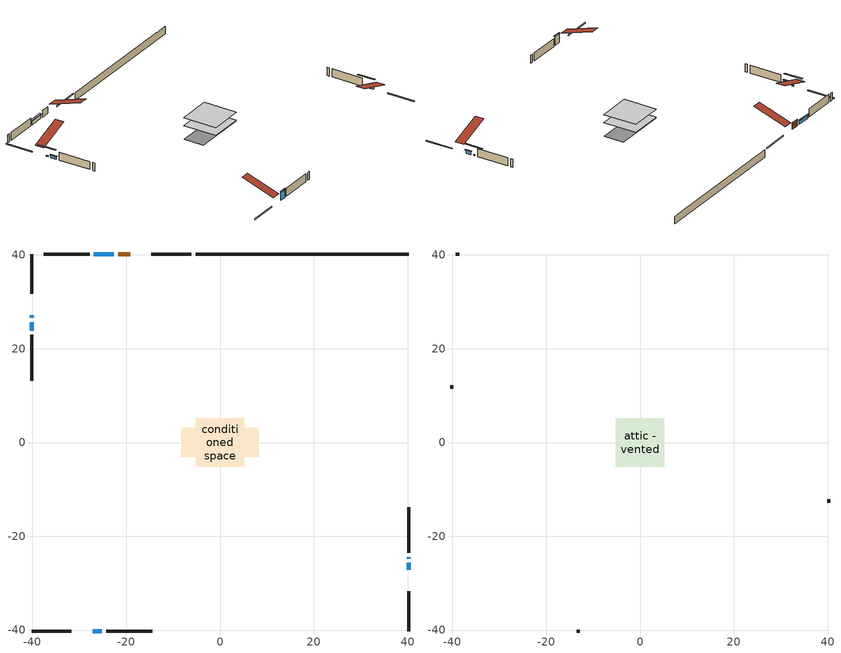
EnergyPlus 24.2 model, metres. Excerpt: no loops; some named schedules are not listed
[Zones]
conditioned space
 floor outside (Floor1 construction): -0.57,-0.57 -0.57,0.57 0.57,0.57 0.57,-0.57 z0.61
 floor adiabatic (AdiabaticFloorConstruction): -5.17,-5.17 -5.17,5.17 5.17,5.17 5.17,-5.17 z0.61
 floor foundation (Slab1 construction): -8.21,-3.14 -8.21,3.14 8.21,3.14 8.21,-3.14 z-1.68
 wall outside (RimJoist1 construction): -6.14,40.21 -14.65,40.21 / -40.21,-40.21 -31.69,-40.21 / -40.21,40.21 -40.21,31.69 / 40.21,-40.21 40.21,-31.69 z0.61:0.91
 wall outside (AdiabaticWallConstruction 1): -19.19,40.21 -21.75,40.21 z0.61:2.64
 wall outside (AdiabaticWallConstruction): 40.21,-27.16 40.21,-25.69 z0.61:1.58; 40.21,-24.77 40.21,-24.48 / -40.21,27.16 -40.21,26.6 z0.61:0.98; -22.68,40.21 -26.9,40.21 z0.61:1.72; -27.16,-40.21 -25.18,-40.21 z0.61:3.21; -40.21,25.68 -40.21,23.88 z0.61:1.4
 wall outside (Wall1 construction): -27.83,40.21 -37.62,40.21 / -24.25,-40.21 -14.46,-40.21 / -40.21,22.95 -40.21,13.16 / 40.21,-23.56 40.21,-13.77 z0.61:3.05
 wall foundation (FoundationWall1 construction): -5.21,40.21,-1.68 -5.21,40.21,0.61 35.66,40.21,0.61 35.66,40.21,0.54 40.21,40.21,0.54 40.21,40.21,-1.68
 window (WindowConstruction): 40.21,-27.15 40.21,-25.69 z0.61:1.58
 window (WindowConstruction 4): 40.21,-24.76 40.21,-24.49 z0.61:0.97
 window (WindowConstruction 5): -40.21,27.15 -40.21,26.61 z0.61:0.97
 window (WindowConstruction 1): -22.68,40.21 -26.9,40.21 z0.61:1.72
 window (WindowConstruction 2): -27.15,-40.21 -25.18,-40.21 z0.61:3.21
 window (WindowConstruction 3): -40.21,25.68 -40.21,23.88 z0.61:1.4
 door (Door): -19.19,40.21 -21.75,40.21 z0.61:2.64
 ceiling adiabatic (AdiabaticFloorConstruction): 5.17,-5.17 5.17,5.17 -5.17,5.17 -5.17,-5.17 z0.61
attic - vented
 floor to conditioned space (Floor2 construction Reversed): -5.22,-5.22 -5.22,5.22 5.22,5.22 5.22,-5.22 z3.05
 wall outside (Wall2 construction): -38.55,40.21 -39.28,40.21 / -13.53,-40.21 -12.8,-40.21 / -40.21,12.23 -40.21,11.5 / 40.21,-12.84 40.21,-12.11 z0.61:3.05
 roof outside (Roof1 construction): -18.26,40.21,3.05 -18.26,30.04,6.44 -15.58,30.04,6.44 -15.58,40.21,3.05; -28.08,-40.21,3.05 -28.08,-30.04,6.44 -30.76,-30.04,6.44 -30.76,-40.21,3.05; -40.21,28.08,3.05 -30.04,28.08,6.44 -30.04,30.76,6.44 -40.21,30.76,3.05; 40.21,-28.08,3.05 30.04,-28.08,6.44 30.04,-30.76,6.44 40.21,-30.76,3.05
shading: 40.21,-25.49 40.21,-27.36 40.62,-27.36 40.62,-25.49 z1.78; 40.21,-21.85 40.21,-27.4 40.62,-27.4 40.62,-21.85 z3.61; -40.21,23.97 -40.21,29.79 -40.62,29.79 -40.62,23.97 z3.61; -27.1,40.21 -22.48,40.21 -22.48,40.62 -27.1,40.62 z1.92; -24.98,-40.21 -27.36,-40.21 -27.36,-40.62 -24.98,-40.62 z3.41; -40.21,23.68 -40.21,25.88 -40.62,25.88 -40.62,23.68 z1.6
[Building]
Building 1: Terrain=Suburbs
[Site:Location]
Winnipeg Intl AP_MB: Latitude {deg}=49.91; Longitude {deg}=-97.24; Time Zone {hr}=-6; Elevation {m}=239; Keep Site Location Information=Yes
[Site:GroundTemperature:Shallow]
-2.46526, -5.11642, -5.32873, -4.07063, 0.979979, 6.00706, 10.3653, 13.1261, 13.3606, 11.1152, 6.8681, 1.99523
[Site:WaterMainsTemperature]
Calculation Method=Schedule; Temperature Schedule=mains temperature schedule
[Material] Roughness=Rough; Thermal Absorptance=0.9
Name | Thickness {m} | Conductivity {W/m-K} | Density {kg/m3} | Specific Heat {J/kg-K} | Solar Absorptance | Visible Absorptance
asphalt or fiberglass shingles | 0.00635 | 0.162714 | 1121.4 | 1465.45 | 0.84 | 0.84
ceiling loosefill ins | 0.254 | 0.0480833 | 16.02 | 1046.75 | 0.7 | 0.7
ceiling stud and cavity | 0.1397 | 0.154352 | 65.682 | 1177.47 | 0.7 | 0.7
concrete 4.0 in. | 0.1016 | 1.803125 | 2242.8 | 837.4 | 0.7 | 0.7
concrete 8.0 in. | 0.2032 | 1.803125 | 2242.8 | 837.4 | 0.7 | 0.7
door material | 0.04445 | 0.053851 | 512.64 | 1214.23 | 0.7 | 0.7
exterior vertical ins | 0.0457286 | 0.029427 | 32.04 | 1214.23 | 0.7 | 0.7
floor covering | 0.0127 | 0.0433444 | 54.468 | 1339.84 | 0.6 | 0.6
floor rigid ins; wall rigid ins | 0.051816 | 0.029427 | 32.04 | 1214.23 | 0.7 | 0.7
floor rigid ins 1; wall rigid ins 1 | 0.512978 | 0.029427 | 32.04 | 1214.23 | 0.7 | 0.7
floor stud and cavity | 0.1397 | 0.0856594 | 92.3553 | 1139.71 | 0.7 | 0.7
floor stud and cavity 1 | 0.1397 | 1.75129 | 37.0049 | 1207.88 | 0.7 | 0.7
furniture material conditioned space 1 | 0.1524 | 0.115458 | 640.8 | 1214.23 | 0.6 | 0.6
gypsum board | 0.0127 | 0.160291 | 801 | 837.4 | 0.6 | 0.6
gypsum board 1 | 0.0127 | 0.160291 | 801 | 837.4 | 0.7 | 0.7
osb sheathing 0.5 in. | 0.0127 | 0.115458 | 512.64 | 1214.23 | 0.7 | 0.7
osb sheathing 0.75 in. | 0.01905 | 0.115458 | 512.64 | 1214.23 | 0.7 | 0.7
osb sheathing 2.0 in. | 0.0508 | 0.115458 | 512.64 | 1214.23 | 0.7 | 0.7
rim joist stud and cavity | 0.0508 | 0.0290657 | 125.044 | 1163.47 | 0.6 | 0.6
wall stud and cavity | 0.1397 | 0.216185 | 139.0536 | 1170.24 | 0.7 | 0.7
wall stud and cavity 1 | 0.0889 | 6.1454 | 50.32683 | 1063.81 | 0.6 | 0.6
wall stud and cavity 2 | 0.0889 | 0.380278 | 52.3479 | 1209.89 | 0.7 | 0.7
wall stud and cavity 3 | 0.0889 | 0.391764 | 83.0341 | 1211.67 | 0.7 | 0.7
wood siding | 0.0254 | 0.102417 | 544.68 | 1172.36 | 0.4 | 0.4
wood siding 1 | 0.00254 | 0.102417 | 544.68 | 1172.36 | 0.4 | 0.4
wood siding 2; wood siding 3; wood siding 4 | 0.0254 | 0.102417 | 544.68 | 1172.36 | 0.7 | 0.7
[WindowMaterial:SimpleGlazingSystem]
Name | U-Factor {W/m2-K} | Solar Heat Gain Coefficient
WindowMaterial | 1.93166 | 0.53
WindowMaterial 1 | 1.87544 | 0.54
WindowMaterial 2 | 1.643781 | 0.6
WindowMaterial 3 | 2.02194 | 0.5
WindowMaterial 4 | 3.26258 | 0.43
[Construction]
AdiabaticFloorConstruction: floor stud and cavity 1, floor rigid ins 1, osb sheathing 0.75 in., floor covering
AdiabaticWallConstruction: wood siding 3, wall rigid ins 1, wall stud and cavity 2, gypsum board
AdiabaticWallConstruction 1: wood siding 4, wall rigid ins 1, wall stud and cavity 2, gypsum board
Door: door material
Floor1 construction: floor stud and cavity, floor rigid ins, osb sheathing 0.75 in., floor covering
Floor2 construction Reversed: gypsum board, ceiling stud and cavity, ceiling loosefill ins
FoundationWall1 construction: concrete 8.0 in., gypsum board 1
furniture construction conditioned space 1: furniture material conditioned space 1
PartitionWallConstruction: gypsum board, wall stud and cavity 3, gypsum board
RimJoist1 construction: wood siding 2, osb sheathing 2.0 in., rim joist stud and cavity
Roof1 construction: asphalt or fiberglass shingles
Slab1 construction: concrete 4.0 in.
Wall1 construction: wood siding, wall rigid ins, osb sheathing 0.5 in., wall stud and cavity, gypsum board
Wall2 construction: wood siding 1, wall stud and cavity 1
WindowConstruction: WindowMaterial
WindowConstruction 1: WindowMaterial 1
WindowConstruction 2: WindowMaterial 2
WindowConstruction 3: WindowMaterial 3
WindowConstruction 4; WindowConstruction 5: WindowMaterial 4
[Zone] Multiplier=1; Part of Total Floor Area=Yes
Name | Volume {m3}
attic - vented | 59.961
conditioned space | 525.2
[Space]
Name | Zone | Volume {m3}
attic - vented 1 | attic - vented | 59.961
conditioned space 1 | conditioned space | 525.2
[ZoneInfiltration:EffectiveLeakageArea]
infil attic - vented 1: Zone or Space=attic - vented 1; Schedule=Always On Discrete; Effective Air Leakage Area {cm2}=3632.67; Stack Coefficient=0.000405249; Wind Coefficient=1.36013e-05
[ZoneMixing]
whole house fan mix: Zone or Space=attic - vented; Schedule=Always On Continuous; Design Flow Rate Calculation Method=Flow/Zone; Design Flow Rate {m3/s}=0; Source Zone or Space=conditioned space
[SurfaceProperty:ExposedFoundationPerimeter]
Slab1: Exposed Perimeter Calculation Method=TotalExposedPerimeter; Total Exposed Perimeter {m}=45.415
[InternalMass] Zone or ZoneList=conditioned space; Space or SpaceList=conditioned space 1
Name | Construction | Surface Area {m2}
furniture mass conditioned space 1 | furniture construction conditioned space 1 | 84.5759
partition wall mass | PartitionWallConstruction | 211.44
[Lights]
interior lighting: Zone or ZoneList or Space or SpaceList=conditioned space 1; Schedule=interior lighting schedule; Design Level Calculation Method=LightingLevel; Lighting Level {W}=343.2; Return Air Fraction=0; Fraction Radiant=0.6; Fraction Visible=0.2; Fraction Replaceable=1
[People]
occupants: Zone or ZoneList or Space or SpaceList=conditioned space 1; Number of People Schedule=occupants schedule; Number of People Calculation Method=People; Number of People=3; Fraction Radiant=0.314171; Sensible Heat Fraction=0.56303; Activity Level Schedule=occupants activity schedule; Carbon Dioxide Generation Rate {m3/s-W}=0; Enable ASHRAE 55 Comfort Warnings=No; Mean Radiant Temperature Calculation Type=EnclosureAveraged
[ElectricEquipment] Zone or ZoneList or Space or SpaceList=conditioned space 1; Design Level Calculation Method=EquipmentLevel
Name | Schedule | Design Level {W} | Fraction Latent | Fraction Radiant | Fraction Lost
clothes dryer | clothes dryer schedule | 140.772 | 0.015 | 0.081 | 0.85
clothes washer | clothes washer schedule | 32.1985 | 0.03 | 0.162 | 0.7
cooking range | cooking range schedule | 215.147 | 0.08 | 0.432 | 0.2
dishwasher | dishwasher schedule | 66.8632 | 0.3 | 0.18 | 0.4
fridge | fridge schedule | 72.9452 | 0 | 0.6 | 0
mech vent house fan | mech vent house fan schedule | 10 | 0 | 0 | 1
mech vent house fan cfis | mech vent house fan cfis schedule | 0 | 0 | 0 | 0
misc plug loads | misc plug loads schedule | 494.7 | 0.045 | 0.513 | 0.1
whole house fan | Always On Discrete | 0 | 0 | 0 | 1
[OtherEquipment] Zone or ZoneList or Space or SpaceList=conditioned space 1; Design Level Calculation Method=EquipmentLevel
Name | Fuel Type | Schedule | Design Level {W} | Fraction Latent | Fraction Radiant | Fraction Lost
clothes dryer 1 | Electricity | clothes dryer schedule | 0 | 0.015 | 0.081 | 0.85
cooking range 1 | Electricity | cooking range schedule | 0 | 0.08 | 0.432 | 0.2
general water use latent | None | general water use schedule | 62.594 | 1 | 0 | 0
general water use sensible | None | general water use schedule | -61.6891 | 0 | 0.6 | 0
mech vent house fan latent load | None | Always On Discrete | 0 | 1 | 0 | 0
mech vent house fan sensible load | None | Always On Discrete | 0 | 0 | 0 | 0
water heater energy adjustment1 | NaturalGas | Always On Discrete | 0.01 | 0 | 0 | 1
[ZoneInfiltration:DesignFlowRate] Zone or ZoneList or Space or SpaceList=conditioned space 1; Schedule=Always On Discrete; Design Flow Rate Calculation Method=Flow/Zone; Design Flow Rate {m3/s}=0
infil flow; natural vent flow; whole house fan flow
[AvailabilityManager:Scheduled]
central ac and furnace airloop Availability Manager: Schedule=Always On Discrete
[Foundation:Kiva]
Foundation Kiva 1: Initial Indoor Air Temperature {C}=21; Wall Height Above Grade {m}=0.609996; Wall Depth Below Slab {m}=0.2032; Custom Block Material Name 1=exterior vertical ins; Custom Block Depth 1 {m}=2.28999; Custom Block X Position 1 {m}=0.2159; Custom Block Z Position 1 {m}=0
[Foundation:Kiva:Settings]
Soil Conductivity {W/m-K}=0.849921; Soil Density {kg/m3}=1842.3; Soil Specific Heat {J/kg-K}=418.7; Ground Solar Absorptivity=0.9; Ground Thermal Absorptivity=0.9; Ground Surface Roughness {m}=0.03; Far-Field Width {m}=40; Deep-Ground Boundary Condition=ZeroFlux; Deep-Ground Depth {m}=40; Minimum Cell Dimension {m}=0.2; Maximum Cell Growth Coefficient=3; Simulation Timestep=Timestep
[Exterior:Lights]
exterior lighting: Schedule=exterior lighting schedule; Design Level {W}=75.6
[EnergyManagementSystem:GlobalVariable]
central_ac_and_furnace_airloop_Fan_RTF
infil_program_Qfan
infil_program_Qinf
natural_vent_program_Qnv
natural_vent_program_Qwhf
[EnergyManagementSystem:Sensor]
Name | Output:Variable or Output:Meter Index Key | Output:Variable or Output:Meter
airflow_gain | infil flow | Infiltration Sensible Heat Gain Energy
airflow_gain_1 | natural vent flow | Infiltration Sensible Heat Gain Energy
airflow_gain_2 | whole house fan flow | Infiltration Sensible Heat Gain Energy
airflow_loss | infil flow | Infiltration Sensible Heat Loss Energy
airflow_loss_1 | natural vent flow | Infiltration Sensible Heat Loss Energy
airflow_loss_2 | whole house fan flow | Infiltration Sensible Heat Loss Energy
clg_load_cond |  | Cooling:EnergyTransfer:Zone:CONDITIONED SPACE
clg_sp_s; clg_sp_s_1 | cooling setpoint | Schedule Value
clothes_dryer_exhaust_0_sch_s | clothes dryer exhaust 0 schedule | Schedule Value
cool_season | cooling season schedule | Schedule Value
htg_load_cond |  | Heating:EnergyTransfer:Zone:CONDITIONED SPACE
htg_sp_s; htg_sp_s_1 | heating setpoint | Schedule Value
ig_ee_conv | clothes dryer | Electric Equipment Convective Heating Energy
ig_ee_conv_2 | cooking range | Electric Equipment Convective Heating Energy
ig_ee_conv_4 | fridge | Electric Equipment Convective Heating Energy
ig_ee_conv_5 | misc plug loads | Electric Equipment Convective Heating Energy
ig_ee_conv_6 | whole house fan | Electric Equipment Convective Heating Energy
ig_ee_rad | clothes dryer | Electric Equipment Radiant Heating Energy
ig_ee_rad_2 | cooking range | Electric Equipment Radiant Heating Energy
ig_ee_rad_4 | fridge | Electric Equipment Radiant Heating Energy
ig_ee_rad_5 | misc plug loads | Electric Equipment Radiant Heating Energy
ig_ee_rad_6 | whole house fan | Electric Equipment Radiant Heating Energy
ig_lgt_conv | interior lighting | Lights Convective Heating Energy
ig_lgt_rad | interior lighting | Lights Radiant Heating Energy
ig_lgt_vis | interior lighting | Lights Visible Radiation Heating Energy
ig_oe_conv | clothes dryer 1 | Other Equipment Convective Heating Energy
ig_oe_conv_1 | cooking range 1 | Other Equipment Convective Heating Energy
ig_oe_conv_2 | general water use latent | Other Equipment Convective Heating Energy
ig_oe_conv_3 | general water use sensible | Other Equipment Convective Heating Energy
ig_oe_conv_4 | water heater energy adjustment1 | Other Equipment Convective Heating Energy
ig_oe_rad | clothes dryer 1 | Other Equipment Radiant Heating Energy
ig_oe_rad_1 | cooking range 1 | Other Equipment Radiant Heating Energy
ig_oe_rad_2 | general water use latent | Other Equipment Radiant Heating Energy
ig_oe_rad_3 | general water use sensible | Other Equipment Radiant Heating Energy
ig_oe_rad_4 | water heater energy adjustment1 | Other Equipment Radiant Heating Energy
ig_ppl_conv | occupants | People Convective Heating Energy
ig_ppl_rad | occupants | People Radiant Heating Energy
im_conv | furniture mass conditioned space 1 | Surface Inside Face Convection Heat Gain Energy
im_conv_1 | partition wall mass | Surface Inside Face Convection Heat Gain Energy
im_ig | furniture mass conditioned space 1 | Surface Inside Face Internal Gains Radiation Heat Gain Energy
im_ig_1 | partition wall mass | Surface Inside Face Internal Gains Radiation Heat Gain Energy
im_lgt | furniture mass conditioned space 1 | Surface Inside Face Lights Radiation Heat Gain Energy
im_lgt_1 | partition wall mass | Surface Inside Face Lights Radiation Heat Gain Energy
im_sol | furniture mass conditioned space 1 | Surface Inside Face Solar Radiation Heat Gain Energy
im_sol_1 | partition wall mass | Surface Inside Face Solar Radiation Heat Gain Energy
im_surf | furniture mass conditioned space 1 | Surface Inside Face Net Surface Thermal Radiation Heat Gain Energy
im_surf_1 | partition wall mass | Surface Inside Face Net Surface Thermal Radiation Heat Gain Energy
mv_conv | mech vent house fan | Electric Equipment Convective Heating Energy
mv_conv_1 | mech vent house fan cfis | Electric Equipment Convective Heating Energy
mv_conv_2 | mech vent house fan latent load | Other Equipment Convective Heating Energy
mv_conv_3 | mech vent house fan sensible load | Other Equipment Convective Heating Energy
mv_rad | mech vent house fan | Electric Equipment Radiant Heating Energy
mv_rad_1 | mech vent house fan cfis | Electric Equipment Radiant Heating Energy
mv_rad_2 | mech vent house fan latent load | Other Equipment Radiant Heating Energy
mv_rad_3 | mech vent house fan sensible load | Other Equipment Radiant Heating Energy
natural_vent_s | natural vent schedule | Schedule Value
out_pb_s |  | Site Outdoor Air Barometric Pressure
out_wt_s |  | Site Outdoor Air Humidity Ratio
site_vw_s |  | Site Wind Speed
ss_back_out | Window1 | Surface Window Shortwave from Zone Back Out Window Heat Transfer Rate
ss_back_out_1 | Window12 | Surface Window Shortwave from Zone Back Out Window Heat Transfer Rate
ss_back_out_2 | Window13 | Surface Window Shortwave from Zone Back Out Window Heat Transfer Rate
ss_back_out_3 | Window3 | Surface Window Shortwave from Zone Back Out Window Heat Transfer Rate
ss_back_out_4 | Window8 | Surface Window Shortwave from Zone Back Out Window Heat Transfer Rate
ss_back_out_5 | Window9 | Surface Window Shortwave from Zone Back Out Window Heat Transfer Rate
ss_conv | Door1 | Surface Inside Face Convection Heat Gain Energy
ss_conv_1 | Window1 | Surface Inside Face Convection Heat Gain Energy
ss_conv_2 | Window12 | Surface Inside Face Convection Heat Gain Energy
ss_conv_3 | Window13 | Surface Inside Face Convection Heat Gain Energy
ss_conv_4 | Window3 | Surface Inside Face Convection Heat Gain Energy
ss_conv_5 | Window8 | Surface Inside Face Convection Heat Gain Energy
ss_conv_6 | Window9 | Surface Inside Face Convection Heat Gain Energy
ss_ig | Door1 | Surface Inside Face Internal Gains Radiation Heat Gain Energy
ss_ig_1 | Window1 | Surface Inside Face Internal Gains Radiation Heat Gain Energy
ss_ig_2 | Window12 | Surface Inside Face Internal Gains Radiation Heat Gain Energy
ss_ig_3 | Window13 | Surface Inside Face Internal Gains Radiation Heat Gain Energy
ss_ig_4 | Window3 | Surface Inside Face Internal Gains Radiation Heat Gain Energy
ss_ig_5 | Window8 | Surface Inside Face Internal Gains Radiation Heat Gain Energy
ss_ig_6 | Window9 | Surface Inside Face Internal Gains Radiation Heat Gain Energy
ss_lgt | Door1 | Surface Inside Face Lights Radiation Heat Gain Energy
ss_sol | Door1 | Surface Inside Face Solar Radiation Heat Gain Energy
ss_surf | Door1 | Surface Inside Face Net Surface Thermal Radiation Heat Gain Energy
ss_surf_1 | Window1 | Surface Inside Face Net Surface Thermal Radiation Heat Gain Energy
ss_surf_2 | Window12 | Surface Inside Face Net Surface Thermal Radiation Heat Gain Energy
ss_surf_3 | Window13 | Surface Inside Face Net Surface Thermal Radiation Heat Gain Energy
ss_surf_4 | Window3 | Surface Inside Face Net Surface Thermal Radiation Heat Gain Energy
ss_surf_5 | Window8 | Surface Inside Face Net Surface Thermal Radiation Heat Gain Energy
ss_surf_6 | Window9 | Surface Inside Face Net Surface Thermal Radiation Heat Gain Energy
ss_trans_in | Window1 | Surface Window Transmitted Solar Radiation Rate
ss_trans_in_1 | Window12 | Surface Window Transmitted Solar Radiation Rate
ss_trans_in_2 | Window13 | Surface Window Transmitted Solar Radiation Rate
ss_trans_in_3 | Window3 | Surface Window Transmitted Solar Radiation Rate
ss_trans_in_4 | Window8 | Surface Window Transmitted Solar Radiation Rate
ss_trans_in_5 | Window9 | Surface Window Transmitted Solar Radiation Rate
ss_trans_out | Window1 | Surface Inside Face Initial Transmitted Diffuse Transmitted Out Window Solar Radiation Rate
ss_trans_out_1 | Window12 | Surface Inside Face Initial Transmitted Diffuse Transmitted Out Window Solar Radiation Rate
ss_trans_out_2 | Window13 | Surface Inside Face Initial Transmitted Diffuse Transmitted Out Window Solar Radiation Rate
ss_trans_out_3 | Window3 | Surface Inside Face Initial Transmitted Diffuse Transmitted Out Window Solar Radiation Rate
ss_trans_out_4 | Window8 | Surface Inside Face Initial Transmitted Diffuse Transmitted Out Window Solar Radiation Rate
ss_trans_out_5 | Window9 | Surface Inside Face Initial Transmitted Diffuse Transmitted Out Window Solar Radiation Rate
s_conv | Floor1 | Surface Inside Face Convection Heat Gain Energy
s_conv_1 | Floor2 | Surface Inside Face Convection Heat Gain Energy
s_conv_10 | Wall1:0 | Surface Inside Face Convection Heat Gain Energy
s_conv_11 | Wall1:180 | Surface Inside Face Convection Heat Gain Energy
s_conv_12 | Wall1:270 | Surface Inside Face Convection Heat Gain Energy
s_conv_13 | Wall1:90 | Surface Inside Face Convection Heat Gain Energy
s_conv_2 | FoundationWall1 | Surface Inside Face Convection Heat Gain Energy
s_conv_3 | inferred conditioned ceiling | Surface Inside Face Convection Heat Gain Energy
s_conv_4 | inferred conditioned floor | Surface Inside Face Convection Heat Gain Energy
s_conv_5 | RimJoist1:0 | Surface Inside Face Convection Heat Gain Energy
s_conv_6 | RimJoist1:180 | Surface Inside Face Convection Heat Gain Energy
s_conv_7 | RimJoist1:270 | Surface Inside Face Convection Heat Gain Energy
s_conv_8 | RimJoist1:90 | Surface Inside Face Convection Heat Gain Energy
s_conv_9 | Slab1 | Surface Inside Face Convection Heat Gain Energy
s_ig | Floor1 | Surface Inside Face Internal Gains Radiation Heat Gain Energy
s_ig_1 | Floor2 | Surface Inside Face Internal Gains Radiation Heat Gain Energy
s_ig_10 | Wall1:0 | Surface Inside Face Internal Gains Radiation Heat Gain Energy
s_ig_11 | Wall1:180 | Surface Inside Face Internal Gains Radiation Heat Gain Energy
s_ig_12 | Wall1:270 | Surface Inside Face Internal Gains Radiation Heat Gain Energy
s_ig_13 | Wall1:90 | Surface Inside Face Internal Gains Radiation Heat Gain Energy
s_ig_2 | FoundationWall1 | Surface Inside Face Internal Gains Radiation Heat Gain Energy
s_ig_3 | inferred conditioned ceiling | Surface Inside Face Internal Gains Radiation Heat Gain Energy
s_ig_4 | inferred conditioned floor | Surface Inside Face Internal Gains Radiation Heat Gain Energy
s_ig_5 | RimJoist1:0 | Surface Inside Face Internal Gains Radiation Heat Gain Energy
s_ig_6 | RimJoist1:180 | Surface Inside Face Internal Gains Radiation Heat Gain Energy
s_ig_7 | RimJoist1:270 | Surface Inside Face Internal Gains Radiation Heat Gain Energy
s_ig_8 | RimJoist1:90 | Surface Inside Face Internal Gains Radiation Heat Gain Energy
s_ig_9 | Slab1 | Surface Inside Face Internal Gains Radiation Heat Gain Energy
s_lgt | Floor1 | Surface Inside Face Lights Radiation Heat Gain Energy
s_lgt_1 | Floor2 | Surface Inside Face Lights Radiation Heat Gain Energy
s_lgt_10 | Wall1:0 | Surface Inside Face Lights Radiation Heat Gain Energy
s_lgt_11 | Wall1:180 | Surface Inside Face Lights Radiation Heat Gain Energy
s_lgt_12 | Wall1:270 | Surface Inside Face Lights Radiation Heat Gain Energy
s_lgt_13 | Wall1:90 | Surface Inside Face Lights Radiation Heat Gain Energy
s_lgt_2 | FoundationWall1 | Surface Inside Face Lights Radiation Heat Gain Energy
s_lgt_3 | inferred conditioned ceiling | Surface Inside Face Lights Radiation Heat Gain Energy
s_lgt_4 | inferred conditioned floor | Surface Inside Face Lights Radiation Heat Gain Energy
s_lgt_5 | RimJoist1:0 | Surface Inside Face Lights Radiation Heat Gain Energy
s_lgt_6 | RimJoist1:180 | Surface Inside Face Lights Radiation Heat Gain Energy
s_lgt_7 | RimJoist1:270 | Surface Inside Face Lights Radiation Heat Gain Energy
s_lgt_8 | RimJoist1:90 | Surface Inside Face Lights Radiation Heat Gain Energy
s_lgt_9 | Slab1 | Surface Inside Face Lights Radiation Heat Gain Energy
s_sol | Floor1 | Surface Inside Face Solar Radiation Heat Gain Energy
s_sol_1 | Floor2 | Surface Inside Face Solar Radiation Heat Gain Energy
s_sol_10 | Wall1:0 | Surface Inside Face Solar Radiation Heat Gain Energy
s_sol_11 | Wall1:180 | Surface Inside Face Solar Radiation Heat Gain Energy
s_sol_12 | Wall1:270 | Surface Inside Face Solar Radiation Heat Gain Energy
s_sol_13 | Wall1:90 | Surface Inside Face Solar Radiation Heat Gain Energy
s_sol_2 | FoundationWall1 | Surface Inside Face Solar Radiation Heat Gain Energy
s_sol_3 | inferred conditioned ceiling | Surface Inside Face Solar Radiation Heat Gain Energy
s_sol_4 | inferred conditioned floor | Surface Inside Face Solar Radiation Heat Gain Energy
s_sol_5 | RimJoist1:0 | Surface Inside Face Solar Radiation Heat Gain Energy
s_sol_6 | RimJoist1:180 | Surface Inside Face Solar Radiation Heat Gain Energy
s_sol_7 | RimJoist1:270 | Surface Inside Face Solar Radiation Heat Gain Energy
s_sol_8 | RimJoist1:90 | Surface Inside Face Solar Radiation Heat Gain Energy
s_sol_9 | Slab1 | Surface Inside Face Solar Radiation Heat Gain Energy
s_surf | Floor1 | Surface Inside Face Net Surface Thermal Radiation Heat Gain Energy
s_surf_1 | Floor2 | Surface Inside Face Net Surface Thermal Radiation Heat Gain Energy
s_surf_10 | Wall1:0 | Surface Inside Face Net Surface Thermal Radiation Heat Gain Energy
s_surf_11 | Wall1:180 | Surface Inside Face Net Surface Thermal Radiation Heat Gain Energy
s_surf_12 | Wall1:270 | Surface Inside Face Net Surface Thermal Radiation Heat Gain Energy
s_surf_13 | Wall1:90 | Surface Inside Face Net Surface Thermal Radiation Heat Gain Energy
s_surf_2 | FoundationWall1 | Surface Inside Face Net Surface Thermal Radiation Heat Gain Energy
s_surf_3 | inferred conditioned ceiling | Surface Inside Face Net Surface Thermal Radiation Heat Gain Energy
s_surf_4 | inferred conditioned floor | Surface Inside Face Net Surface Thermal Radiation Heat Gain Energy
s_surf_5 | RimJoist1:0 | Surface Inside Face Net Surface Thermal Radiation Heat Gain Energy
s_surf_6 | RimJoist1:180 | Surface Inside Face Net Surface Thermal Radiation Heat Gain Energy
s_surf_7 | RimJoist1:270 | Surface Inside Face Net Surface Thermal Radiation Heat Gain Energy
s_surf_8 | RimJoist1:90 | Surface Inside Face Net Surface Thermal Radiation Heat Gain Energy
s_surf_9 | Slab1 | Surface Inside Face Net Surface Thermal Radiation Heat Gain Energy
